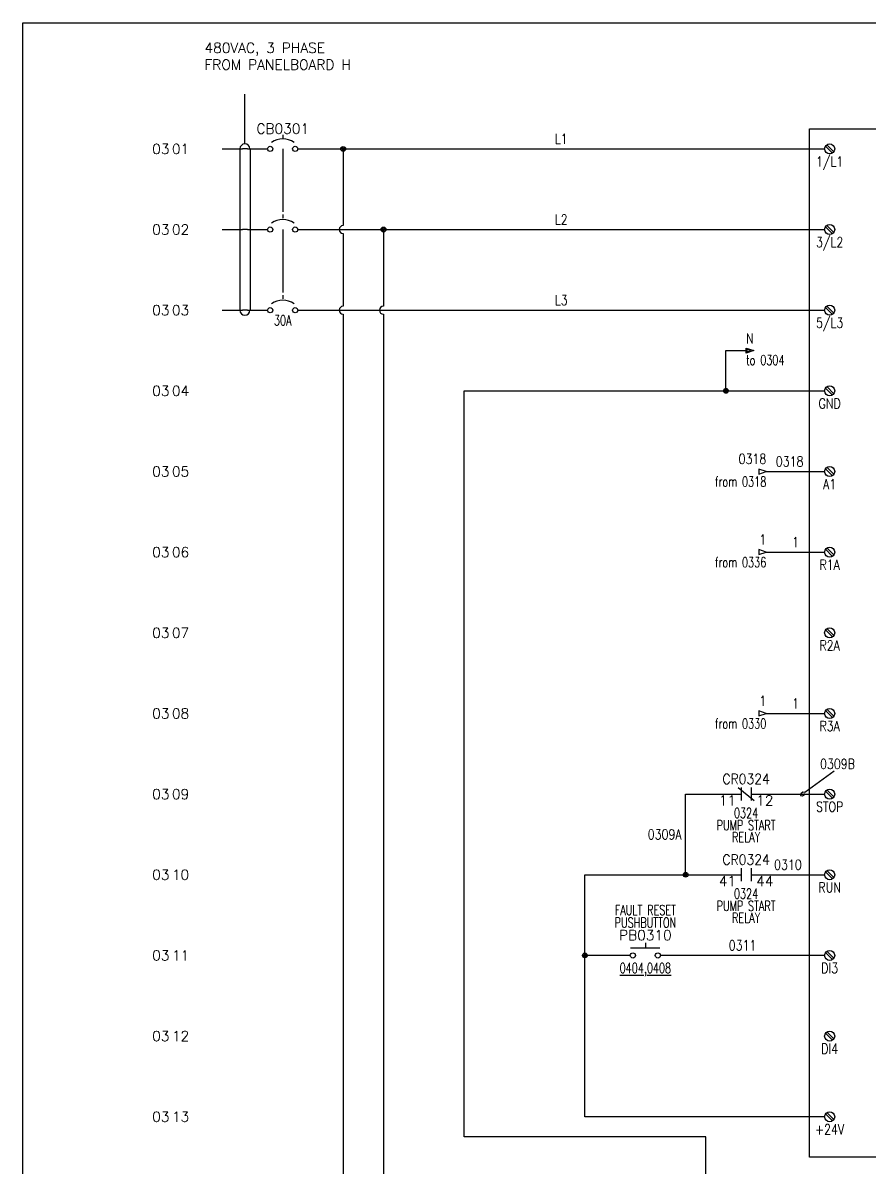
# Model space of a CAD drawing. Header units: inches. Extents: x 0 to 33.9, y 0 to 22.6.
# Drawn here: x 0.02 to 10.53, y 8.38 to 22.56 of the extents above; entities that cross this region are included whole.
import ezdxf
from ezdxf.enums import TextEntityAlignment as Align

# ---------------------------------------------------------------- set-up
doc = ezdxf.new("R2010")
doc.units = ezdxf.units.IN
doc.header["$MEASUREMENT"] = 0
doc.linetypes.add('HIDDEN2', pattern=[0.1875, 0.125, -0.0625])
for name, color, linetype in [('DESC', 150, 'Continuous'), ('DESCCHILD', 20, 'Continuous'), ('LINK', 9, 'Continuous'), ('MISC', 7, 'Continuous'), ('SYMS', 7, 'Continuous'), ('TAGS', 150, 'Continuous'), ('TERMS', 123, 'Continuous'), ('WIREFIXED', 7, 'Continuous'), ('WIRENO', 72, 'Continuous'), ('WIREREF', 52, 'Continuous'), ('WIREREF_DEST', 52, 'Continuous'), ('WIRES', 7, 'Continuous'), ('XREF', 7, 'Continuous'), ('XREFCHILD', 134, 'Continuous')]:
    doc.layers.add(name, color=color, linetype=linetype)
doc.layers.add('VIEWPORTS', color=10, linetype='Continuous', plot=False)
doc.styles.get("Standard").update_dxf_attribs({"font": 'romans.shx'})
doc.styles.add('WD', font='romans.shx')

# ---------------------------------------------------------------- blocks, each defined once
blk = doc.blocks.new('WD_MLRH6')
at = {"style": 'WD'}
blk.add_attdef('SHEET', text='', height=0.125, dxfattribs=at).set_placement((-0.656, 0), align=Align.MIDDLE_RIGHT)
blk.add_attdef('RUNGFIRST', text='', height=0.125, dxfattribs=at).set_placement((-0.625, 0), align=Align.MIDDLE_LEFT)
at = {"style": 'WD', "flags": 1}
for tag, p in [('RUNGHORV', (-0.25, -0.127)), ('RUNGINC', (-0.25, -0.163)), ('WIREMODE', (-0.25, -0.281)), ('RUNGDIST', (-0.25, -0.2)), ('RUNGCNT', (-0.25, -0.237)), ('WIRE-START', (-0.25, -0.356)), ('WIRE-GSUF', (-0.25, -0.396)), ('PH3SPACE', (-0.25, -0.437)), ('WIREFMT', (-0.25, -0.321))]:
    blk.add_attdef(tag, text='', height=0.025, dxfattribs=at).set_placement(p, align=Align.RIGHT)
blk = doc.blocks.new('HCB1')
blk.add_line((0, 0.173), (0, 0.126))
for centre in [(-0.155, 0), (0.155, 0)]:
    blk.add_circle(centre, 0.0322)
blk.add_arc((0, -0.109), 0.234, 53.1301, 126.8699)
at = {"style": 'WD', "width": 0.7}
for tag, p in [('INST', (0, 0.826)), ('LOC', (0, 0.656)), ('DESC1', (0, 0.5)), ('DESC2', (0, 0.344)), ('RATING1', (0, -0.188)), ('XREF', (0, -0.344))]:
    blk.add_attdef(tag, text='', height=0.125, dxfattribs=at).set_placement(p, align=Align.CENTER)
at = {"style": 'WD'}
blk.add_attdef('TAG1', text='', height=0.125, dxfattribs=at).set_placement((0, 0.188), align=Align.CENTER)
for tag, p in [('X2LINK', (0, 0.219)), ('X8LINK', (0, 0))]:
    blk.add_attdef(tag, p, '', height=0.01, dxfattribs=at)
for tag, p, height, flags in [('FAMILY', (0.205, 0.152), 0.01, 9), ('CONTACT', (0.205, 0.133), 0.01, 9), ('X4TERM01', (-0.188, 0), 0.0125, 1), ('X1TERM02', (0.188, 0), 0.0125, 1)]:
    blk.add_attdef(tag, p, '', height=height, dxfattribs=dict(at, flags=flags))
at = {"linetype": 'Continuous', "style": 'WD', "flags": 9}
for tag, p in [('ASSYCODE', (0.219, 0.062)), ('MFG', (0.228, 0.089)), ('CAT', (0.23, 0.108))]:
    blk.add_attdef(tag, text='', height=0.01, dxfattribs=at).set_placement(p, align=Align.CENTER)
at = {"linetype": 'Continuous', "style": 'WD', "flags": 8}
blk.add_attdef('TERM01', text='', height=0.125, dxfattribs=at).set_placement((-0.25, -0.031), align=Align.TOP_RIGHT)
blk.add_attdef('TERM02', text='', height=0.125, dxfattribs=at).set_placement((0.25, -0.031), align=Align.TOP_LEFT)
blk = doc.blocks.new('HCB2')
at = {"linetype": 'HIDDEN2'}
blk.add_line((0, 0.187), (0, 0.141), dxfattribs=at)
for centre in [(-0.155, 0), (0.155, 0)]:
    blk.add_circle(centre, 0.0322)
blk.add_arc((0, -0.109), 0.234, 53.1301, 126.8699)
at = {"style": 'WD', "width": 0.7}
for tag, p in [('INST', (0, 0.863)), ('LOC', (0, 0.693)), ('DESC1', (0, 0.537)), ('DESC2', (0, 0.38)), ('RATING1', (0, -0.188)), ('XREF', (0, -0.344))]:
    blk.add_attdef(tag, text='', height=0.125, dxfattribs=at).set_placement(p, align=Align.CENTER)
at = {"style": 'WD'}
blk.add_attdef('TAG2', text='', height=0.125, dxfattribs=at).set_placement((0, 0.224), align=Align.CENTER)
for tag, p in [('X2LINK', (0, 0.219)), ('X8LINK', (0, 0))]:
    blk.add_attdef(tag, p, '', height=0.01, dxfattribs=at)
for tag, p, height, flags in [('FAMILY', (0.054, 0.183), 0.01, 9), ('CONTACT', (0.054, 0.159), 0.01, 9), ('X4TERM01', (-0.188, 0), 0.0125, 1), ('X1TERM02', (0.188, 0), 0.0125, 1)]:
    blk.add_attdef(tag, p, '', height=height, dxfattribs=dict(at, flags=flags))
at = {"linetype": 'Continuous', "style": 'WD', "flags": 8}
blk.add_attdef('TERM01', text='', height=0.125, dxfattribs=at).set_placement((-0.25, -0.031), align=Align.TOP_RIGHT)
blk.add_attdef('TERM02', text='', height=0.125, dxfattribs=at).set_placement((0.25, -0.031), align=Align.TOP_LEFT)
blk = doc.blocks.new('WDDOT')
for radius in [0.03, 0.0187, 0.00929]:
    blk.add_circle((0, 0), radius)
blk = doc.blocks.new('HA1D3')
blk.add_lwpolyline([(-0.094, 0), (-0.094, -0.031), (0, 0), (-0.094, 0.031), (-0.094, 0)])
at = {"style": 'WD', "width": 0.8, "flags": 8}
blk.add_attdef('WIRENO', text='', height=0.125, dxfattribs=at).set_placement((0, 0.094), align=Align.RIGHT)
at = {"style": 'WD', "flags": 1}
blk.add_attdef('SIGCODE', text='', height=0.01, dxfattribs=at).set_placement((-0.02, 0.047), align=Align.RIGHT)
blk.add_attdef('X1TERM01', (0, 0), '', height=0.01, dxfattribs=at)
at = {"style": 'WD', "width": 0.7}
for tag, p in [('XREF', (0, -0.188)), ('DESC1', (0, -0.375))]:
    blk.add_attdef(tag, text='', height=0.125, dxfattribs=at).set_placement(p, align=Align.RIGHT)
blk = doc.blocks.new('HPB11')
for p, q in [((0, 0.156), (0, 0.094)), ((-0.185, 0.094), (0.18, 0.094))]:
    blk.add_line(p, q)
for centre in [(-0.155, 0), (0.155, 0)]:
    blk.add_circle(centre, 0.0322)
at = {"style": 'WD', "width": 0.7}
for tag, p in [('INST', (0, 0.826)), ('LOC', (0, 0.656)), ('DESC1', (0, 0.5)), ('DESC2', (0, 0.344)), ('XREF', (0, -0.219))]:
    blk.add_attdef(tag, text='', height=0.125, dxfattribs=at).set_placement(p, align=Align.CENTER)
at = {"style": 'WD'}
blk.add_attdef('TAG1', text='', height=0.125, dxfattribs=at).set_placement((0, 0.188), align=Align.CENTER)
for tag, p in [('X2LINK', (0, 0.219)), ('X8LINK', (0, 0))]:
    blk.add_attdef(tag, p, '', height=0.01, dxfattribs=at)
for tag, p, height, flags in [('FAMILY', (0.205, 0.152), 0.01, 9), ('CONTACT', (0.205, 0.136), 0.01, 1), ('X4TERM01', (-0.188, 0), 0.0125, 1), ('X1TERM02', (0.188, 0), 0.0125, 1)]:
    blk.add_attdef(tag, p, '', height=height, dxfattribs=dict(at, flags=flags))
at = {"linetype": 'Continuous', "style": 'WD', "flags": 9}
for tag, p in [('ASSYCODE', (0.23, 0.071)), ('MFG', (0.228, 0.089)), ('CAT', (0.23, 0.108))]:
    blk.add_attdef(tag, text='', height=0.01, dxfattribs=at).set_placement(p, align=Align.CENTER)
at = {"linetype": 'Continuous', "style": 'WD', "flags": 8}
blk.add_attdef('TERM01', text='', height=0.125, dxfattribs=at).set_placement((-0.25, -0.031), align=Align.TOP_RIGHT)
blk.add_attdef('TERM02', text='', height=0.125, dxfattribs=at).set_placement((0.25, -0.031), align=Align.TOP_LEFT)
blk = doc.blocks.new('HMS1_RVSS')
for p, q in [((-0.052, 0.035), (0.035, -0.052)), ((-0.035, 0.052), (0.052, -0.035)), ((1.948, 0.035), (2.035, -0.052)), ((1.965, 0.052), (2.052, -0.035)), ((-0.052, -0.965), (0.035, -1.052)), ((-0.035, -0.948), (0.052, -1.035)), ((1.948, -0.965), (2.035, -1.052)), ((1.965, -0.948), (2.052, -1.035)), ((-0.052, -1.965), (0.035, -2.052)), ((-0.035, -1.948), (0.052, -2.035)), ((1.948, -1.965), (2.035, -2.052)), ((1.965, -1.948), (2.052, -2.035)), ((-0.052, -2.965), (0.035, -3.052)), ((-0.035, -2.948), (0.052, -3.035)), ((-0.052, -3.965), (0.035, -4.052)), ((-0.035, -3.948), (0.052, -4.035)), ((1.948, -3.965), (2.035, -4.052)), ((1.965, -3.948), (2.052, -4.035)), ((-0.052, -4.965), (0.035, -5.052)), ((-0.035, -4.948), (0.052, -5.035)), ((1.948, -4.965), (2.035, -5.052)), ((1.965, -4.948), (2.052, -5.035)), ((-0.035, -5.948), (0.052, -6.035)), ((1.965, -5.948), (2.052, -6.035)), ((-0.052, -5.965), (0.035, -6.052)), ((1.948, -5.965), (2.035, -6.052)), ((-0.035, -6.948), (0.052, -7.035)), ((1.965, -6.948), (2.052, -7.035)), ((-0.052, -6.965), (0.035, -7.052)), ((1.948, -6.965), (2.035, -7.052)), ((-0.052, -7.965), (0.035, -8.052)), ((-0.035, -7.948), (0.052, -8.035)), ((-0.052, -8.965), (0.035, -9.052)), ((-0.035, -8.948), (0.052, -9.035)), ((-0.052, -9.965), (0.035, -10.052)), ((-0.035, -9.948), (0.052, -10.035)), ((-0.052, -10.965), (0.035, -11.052)), ((-0.035, -10.948), (0.052, -11.035)), ((-0.052, -11.965), (0.035, -12.052)), ((-0.035, -11.948), (0.052, -12.035))]:
    blk.add_line(p, q)
blk.add_lwpolyline([(-0.25, 0.25), (2.25, 0.25), (2.25, -12.5), (-0.25, -12.5)], close=True)
for centre in [(0, 0), (2, 0), (0, -1), (2, -1), (0, -2), (2, -2), (0, -3), (0, -4), (2, -4), (0, -5), (2, -5), (0, -6), (2, -6), (0, -7), (2, -7), (0, -8), (0, -9), (0, -10), (0, -11), (0, -12)]:
    blk.add_circle(centre, 0.0625)
at = {"style": 'WD'}
for tag, p, width in [('DESC1', (0.626, 0.826), 0.9), ('DESC2', (0.626, 0.669), 0.9), ('DESC3', (0.626, 0.513), 0.9), ('XREFNO', (2.609, -11.643), 0.8), ('XREFNC', (2.609, -11.799), 0.8)]:
    blk.add_attdef(tag, p, '', height=0.125, dxfattribs=dict(at, width=width))
at = {"style": 'WD', "flags": 1}
for tag, p in [('X4TERM01', (-0.062, 0)), ('X1TERM04', (2.062, 0)), ('X4TERM02', (-0.062, -1)), ('X1TERM05', (2.062, -1)), ('X4TERM03', (-0.062, -2)), ('X1TERM06', (2.062, -2)), ('X4TERM13', (-0.062, -3)), ('X4TERM07', (-0.062, -4)), ('X1TERM08', (2.062, -4)), ('X4TERM09', (-0.062, -5)), ('X1TERM11', (2.062, -5)), ('X4TERM12', (-0.062, -6)), ('X1TERM14', (2.062, -6)), ('X4TERM15', (-0.062, -7)), ('X1TERM17', (2.062, -7)), ('X4TERM18', (-0.062, -8)), ('X4TERM19', (-0.062, -9)), ('X4TERM20', (-0.062, -10)), ('X4TERM10', (-0.062, -11)), ('X4TERM21', (-0.062, -12))]:
    blk.add_attdef(tag, p, '', height=0.01, dxfattribs=at)
at = {"style": 'WD', "width": 0.8}
for tag, p in [('TERM01', (0, -0.094)), ('TERM04', (2, -0.094)), ('X4TERMDESC01', (0.301, -0.256)), ('X1TERMDESC04', (2.318, -0.256)), ('TERM02', (0, -1.094)), ('TERM05', (2, -1.094)), ('X4TERMDESC02', (0.315, -1.256)), ('X1TERMDESC05', (2.315, -1.256)), ('TERM03', (0, -2.094)), ('TERM06', (2, -2.094)), ('X4TERMDESC03', (0.315, -2.256)), ('X1TERMDESC06', (2.315, -2.256)), ('TERM13', (0, -3.094)), ('X4TERMDESC13', (0.315, -3.256)), ('TERM07', (0, -4.094)), ('TERM08', (2, -4.094)), ('X4TERMDESC07', (0.315, -4.256)), ('X1TERMDESC08', (2.315, -4.256)), ('TERM09', (0, -5.094)), ('TERM11', (2, -5.094)), ('X4TERMDESC09', (0.313, -5.256)), ('X1TERMDESC11', (2.301, -5.256)), ('TERM12', (0, -6.094)), ('TERM14', (2, -6.094)), ('X4TERMDESC12', (0.315, -6.256)), ('X1TERMDESC14', (2.318, -6.256)), ('TERM15', (0, -7.094)), ('TERM17', (2, -7.094)), ('X4TERMDESC15', (0.315, -7.256)), ('X1TERMDESC17', (2.315, -7.256)), ('TERM18', (0, -8.094)), ('X4TERMDESC18', (0.315, -8.256)), ('TERM19', (0, -9.094)), ('X4TERMDESC19', (0.313, -9.256)), ('TERM20', (0, -10.094)), ('X4TERMDESC20', (0.315, -10.256)), ('TERM10', (0, -11.094)), ('X4TERMDESC10', (0.315, -11.256)), ('TERM21', (0, -12.094)), ('X4TERMDESC21', (0.301, -12.256))]:
    blk.add_attdef(tag, text='', height=0.125, dxfattribs=at).set_placement(p, align=Align.TOP_CENTER)
at = {"style": 'WD'}
for tag, width, p in [('TAG1', 0.9, (1, -1.75)), ('INST', 0.7, (1, -2)), ('LOC', 0.7, (1, -2.25))]:
    blk.add_attdef(tag, text='', height=0.125, dxfattribs=dict(at, width=width)).set_placement(p, align=Align.CENTER)
at = {"style": 'WD', "flags": 1}
for tag, p in [('MFG', (1, -3)), ('CAT', (1, -3.25))]:
    blk.add_attdef(tag, text='', height=0.01, dxfattribs=at).set_placement(p, align=Align.MIDDLE)
at = {"style": 'WD', "flags": 9}
for tag, p in [('ASSYCODE', (1, -3.5)), ('FAMILY', (1, -3.75))]:
    blk.add_attdef(tag, text='', height=0.01, dxfattribs=at).set_placement(p, align=Align.CENTER)
at = {"style": 'WD', "width": 0.8, "flags": 8}
for tag, p in [('NO', (2.626, -12.143)), ('NC', (2.626, -12.299))]:
    blk.add_attdef(tag, p, '', height=0.125, dxfattribs=at)
blk = doc.blocks.new('WD_WNH')
at = {"linetype": 'Continuous', "style": 'WD', "width": 0.8}
blk.add_attdef('WIRENO', text='', height=0.125, dxfattribs=at).set_placement((0, 0.062), align=Align.CENTER)
at = {"style": 'WD', "flags": 1}
for tag, p in [('W01USER', (0, 0.078)), ('W02USER', (0, 0.07)), ('W03USER', (0, 0.062)), ('W04USER', (0, 0.055)), ('W05USER', (0, 0.047)), ('W06USER', (0, 0.039)), ('W07USER', (0, 0.031)), ('W08USER', (0, 0.023)), ('W09USER', (0, 0.016)), ('W10USER', (0, 0.008))]:
    blk.add_attdef(tag, text='', height=0.005, dxfattribs=at).set_placement(p, align=Align.CENTER)
blk = doc.blocks.new('HA1S1')
for points in [[(0, 0), (0, 0.031), (0.094, 0), (0, -0.031), (0, 0)], [(0.011, 0.016), (0.011, -0.016), (0.058, 0), (0.011, 0.016)]]:
    blk.add_lwpolyline(points)
at = {"style": 'WD', "width": 0.8, "flags": 8}
blk.add_attdef('WIRENO', (0, 0.087), '', height=0.125, dxfattribs=at)
at = {"style": 'WD', "flags": 1}
for tag, p in [('SIGCODE', (-0.02, 0.047)), ('X4TERM01', (0, 0))]:
    blk.add_attdef(tag, p, '', height=0.01, dxfattribs=at)
at = {"style": 'WD', "width": 0.7}
for tag, p in [('XREF', (0, -0.181)), ('DESC1', (0, -0.356))]:
    blk.add_attdef(tag, p, '', height=0.125, dxfattribs=at)
blk = doc.blocks.new('WD_WNV')
at = {"linetype": 'Continuous', "style": 'WD', "width": 0.8}
blk.add_attdef('WIRENO', text='', height=0.125, dxfattribs=at).set_placement((-0.05, 0), align=Align.MIDDLE_RIGHT)
at = {"style": 'WD', "flags": 1}
for tag, p in [('W01USER', (-0.062, 0.094)), ('W02USER', (-0.062, 0.086)), ('W03USER', (-0.062, 0.078)), ('W04USER', (-0.062, 0.07)), ('W05USER', (-0.062, 0.062)), ('W06USER', (-0.062, 0.055)), ('W07USER', (-0.062, 0.047)), ('W08USER', (-0.062, 0.039)), ('W09USER', (-0.062, 0.031)), ('W10USER', (-0.062, 0.023))]:
    blk.add_attdef(tag, text='', height=0.005, dxfattribs=at).set_placement(p, align=Align.CENTER)
blk = doc.blocks.new('HW01_1')
blk.add_line((0.031, 0), (-0.031, 0))
blk.add_arc((0, 0), 0.0625, 360, 180)
at = {"style": 'WD', "width": 0.7, "flags": 1}
for tag, p in [('INST', (0, 0.396)), ('LOC', (0, 0.227))]:
    blk.add_attdef(tag, text='', height=0.125, dxfattribs=at).set_placement(p, align=Align.CENTER)
at = {"style": 'WD', "width": 0.8}
blk.add_attdef('TAG1', text='', height=0.125, dxfattribs=at).set_placement((-0.031, 0.062), align=Align.RIGHT)
at = {"style": 'WD', "width": 0.7, "flags": 1}
for tag, p in [('X2TERMDESC02', (0.016, 0.109)), ('XREF', (0.078, -0.3)), ('DESC1', (0.078, -0.459)), ('DESC2', (0.078, -0.621))]:
    blk.add_attdef(tag, p, '', height=0.125, dxfattribs=at)
at = {"style": 'WD', "width": 0.8}
blk.add_attdef('RATING1', (0.094, 0.062), '', height=0.125, dxfattribs=at)
at = {"style": 'WD'}
for tag, p in [('X8LINKL', (-0.062, 0)), ('X8LINKR', (0.062, 0))]:
    blk.add_attdef(tag, p, '', height=0.01, dxfattribs=at)
at = {"style": 'WD', "flags": 1}
for tag, p, height in [('X4TERM01', (-0.031, 0), 0.0125), ('X2TERM02', (0, 0.062), 0.0125), ('X1TERM01', (0.031, 0), 0.0125), ('WD_NOTJUMPERED', (0.097, 0.062), 0.01)]:
    blk.add_attdef(tag, p, '', height=height, dxfattribs=at)
at = {"linetype": 'Continuous', "style": 'WD', "flags": 9}
blk.add_attdef('ASSYCODE', text='', height=0.01, dxfattribs=at).set_placement((0.029, 0.042), align=Align.CENTER)
at = {"style": 'WD', "flags": 9}
blk.add_attdef('FAMILY', text='', height=0.01, dxfattribs=at).set_placement((0.023, 0.118), align=Align.CENTER)
at = {"style": 'WD', "width": 0.8, "flags": 1}
blk.add_attdef('MFG', text='', height=0.0938, dxfattribs=at).set_placement((-0.125, -0.031), align=Align.TOP_RIGHT)
blk.add_attdef('CAT', text='', height=0.0938, dxfattribs=at).set_placement((0.031, -0.031), align=Align.TOP_LEFT)
blk = doc.blocks.new('HW02_1B')
blk.add_line((0.031, 0), (-0.031, 0))
at = {"style": 'WD', "width": 0.7, "flags": 1}
for tag, p in [('INST', (0, 0.349)), ('LOC', (0, 0.18))]:
    blk.add_attdef(tag, text='', height=0.125, dxfattribs=at).set_placement(p, align=Align.CENTER)
at = {"style": 'WD', "width": 0.8}
blk.add_attdef('TAG2', text='', height=0.125, dxfattribs=at).set_placement((-0.031, 0.031), align=Align.RIGHT)
blk.add_attdef('RATING1', (0.094, 0.031), '', height=0.125, dxfattribs=at)
at = {"style": 'WD'}
for tag, p in [('X2LINKL', (-0.062, 0.031)), ('X2LINKR', (0.062, 0.031)), ('X8LINKL', (-0.062, -0.031)), ('X8LINKR', (0.062, -0.031))]:
    blk.add_attdef(tag, p, '', height=0.01, dxfattribs=at)
at = {"style": 'WD', "flags": 1}
for tag, p in [('X4TERM01', (-0.031, 0)), ('X1TERM01', (0.031, 0))]:
    blk.add_attdef(tag, p, '', height=0.0125, dxfattribs=at)
at = {"style": 'WD', "flags": 9}
blk.add_attdef('FAMILY', text='', height=0.01, dxfattribs=at).set_placement((0.023, 0.118), align=Align.CENTER)
at = {"style": 'WD', "width": 0.7, "flags": 1}
for tag, p in [('XREF', (0.109, -0.175)), ('DESC1', (0.109, -0.334)), ('DESC2', (0.109, -0.496))]:
    blk.add_attdef(tag, p, '', height=0.125, dxfattribs=at)
blk = doc.blocks.new('HW02_1')
blk.add_line((0.031, 0), (-0.031, 0))
blk.add_arc((0, 0), 0.0625, 180, 0)
at = {"style": 'WD', "width": 0.7, "flags": 1}
for tag, p in [('INST', (0, 0.349)), ('LOC', (0, 0.18))]:
    blk.add_attdef(tag, text='', height=0.125, dxfattribs=at).set_placement(p, align=Align.CENTER)
at = {"style": 'WD', "width": 0.8}
blk.add_attdef('TAG2', text='', height=0.125, dxfattribs=at).set_placement((-0.031, 0.031), align=Align.RIGHT)
at = {"style": 'WD'}
for tag, p, width in [('RATING1', (0.094, 0.031), 0.8), ('X8TERMDESC02', (0.016, -0.204), 0.7)]:
    blk.add_attdef(tag, p, '', height=0.125, dxfattribs=dict(at, width=width))
for tag, p in [('X2LINKL', (-0.063, 0)), ('X2LINKR', (0.062, 0))]:
    blk.add_attdef(tag, p, '', height=0.01, dxfattribs=at)
at = {"style": 'WD', "flags": 1}
for tag, p, height in [('X4TERM01', (-0.031, 0), 0.0125), ('X1TERM01', (0.031, 0), 0.0125), ('X8TERM02', (0, -0.063), 0.0125), ('WD_NOTJUMPERED', (0.097, -0.063), 0.01)]:
    blk.add_attdef(tag, p, '', height=height, dxfattribs=at)
at = {"style": 'WD', "flags": 9}
blk.add_attdef('FAMILY', text='', height=0.01, dxfattribs=at).set_placement((0.023, 0.118), align=Align.CENTER)
at = {"style": 'WD', "width": 0.7, "flags": 1}
for tag, p in [('XREF', (0.016, -0.363)), ('DESC1', (0.016, -0.521)), ('DESC2', (0.016, -0.684))]:
    blk.add_attdef(tag, p, '', height=0.125, dxfattribs=at)
blk = doc.blocks.new('HCR22')
at = {"linetype": 'Continuous'}
for p, q in [((-0.1, 0.08), (0.1, -0.08)), ((-0.062, 0.08), (-0.062, -0.08)), ((0.062, 0.08), (0.062, -0.08))]:
    blk.add_line(p, q, dxfattribs=at)
at = {"style": 'WD'}
for tag, width, p in [('INST', 0.7, (0, 0.451)), ('LOC', 0.7, (0, 0.281)), ('TAG2', 0.9, (0, 0.125)), ('XREF', 0.7, (0, -0.297)), ('DESC1', 0.7, (0, -0.449)), ('DESC2', 0.7, (0, -0.597)), ('DESC3', 0.7, (0, -0.744))]:
    blk.add_attdef(tag, text='', height=0.125, dxfattribs=dict(at, width=width)).set_placement(p, align=Align.CENTER)
for tag, p, height, flags in [('X4TERM01', (-0.062, 0), 0.0125, 1), ('X1TERM02', (0.062, 0), 0.0125, 1), ('FAMILY', (0.097, 0.036), 0.01, 9), ('CONTACT', (0.097, 0.02), 0.01, 1)]:
    blk.add_attdef(tag, p, '', height=height, dxfattribs=dict(at, flags=flags))
for tag, p in [('X2LINK', (0, 0.125)), ('X8LINK', (0, -0.125))]:
    blk.add_attdef(tag, p, '', height=0.01, dxfattribs=at)
at = {"linetype": 'Continuous', "style": 'WD', "flags": 8}
blk.add_attdef('TERM01', text='', height=0.125, dxfattribs=at).set_placement((-0.125, -0.016), align=Align.TOP_RIGHT)
blk.add_attdef('TERM02', text='', height=0.125, dxfattribs=at).set_placement((0.125, -0.016), align=Align.TOP_LEFT)
blk = doc.blocks.new('HCR21')
at = {"linetype": 'Continuous'}
for p, q in [((-0.062, 0.08), (-0.062, -0.08)), ((0.062, 0.08), (0.062, -0.08))]:
    blk.add_line(p, q, dxfattribs=at)
at = {"style": 'WD'}
for tag, width, p in [('INST', 0.7, (0, 0.451)), ('LOC', 0.7, (0, 0.281)), ('TAG2', 0.9, (0, 0.125)), ('XREF', 0.7, (0, -0.297)), ('DESC1', 0.7, (0, -0.449)), ('DESC2', 0.7, (0, -0.597)), ('DESC3', 0.7, (0, -0.744))]:
    blk.add_attdef(tag, text='', height=0.125, dxfattribs=dict(at, width=width)).set_placement(p, align=Align.CENTER)
for tag, p, height, flags in [('X4TERM01', (-0.062, 0), 0.0125, 1), ('X1TERM02', (0.062, 0), 0.0125, 1), ('FAMILY', (0.097, 0.053), 0.01, 9), ('CONTACT', (0.097, 0.036), 0.01, 1)]:
    blk.add_attdef(tag, p, '', height=height, dxfattribs=dict(at, flags=flags))
for tag, p in [('X2LINK', (0, 0.125)), ('X8LINK', (0, -0.125))]:
    blk.add_attdef(tag, p, '', height=0.01, dxfattribs=at)
at = {"linetype": 'Continuous', "style": 'WD', "flags": 8}
blk.add_attdef('TERM01', text='', height=0.125, dxfattribs=at).set_placement((-0.125, -0.016), align=Align.TOP_RIGHT)
blk.add_attdef('TERM02', text='', height=0.125, dxfattribs=at).set_placement((0.125, -0.016), align=Align.TOP_LEFT)

msp = doc.modelspace()

# ---------------------------------------------------------------- linework, layer by layer
msp.add_line((2.781, 21.062), (2.781, 21.68))
at = {"layer": 'LINK'}
for points in [[(2.719, 21), (2.719, 19)], [(2.844, 21), (2.844, 19)], [(3.25, 21), (3.25, 20.219)], [(3.25, 20), (3.25, 19.219)]]:
    msp.add_lwpolyline(points, dxfattribs=at)
at = {"layer": 'VIEWPORTS'}
msp.add_lwpolyline([(0.025, 22.562), (33.888, 22.562), (33.888, 0.025), (0.025, 0.025)], close=True, dxfattribs=at)
at = {"layer": 'WIRENO'}
msp.add_lwpolyline([(10.094, 13.283), (9.727, 13.018), (9.705, 13.022), (9.679, 13.004), (9.676, 12.982), (9.698, 12.978), (9.723, 12.996), (9.725, 13.007)], dxfattribs=at)
at = {"layer": 'WIRES'}
for p, q in [((2.5, 21), (2.75, 21)), ((2.812, 21), (3.062, 21)), ((3.438, 21), (9.975, 21)), ((4, 21), (4, 20.05)), ((2.5, 20), (2.75, 20)), ((2.812, 20), (3.062, 20)), ((3.438, 20), (9.975, 20)), ((4, 19.95), (4, 19.05)), ((4.5, 20), (4.5, 19.05)), ((2.5, 19), (2.75, 19)), ((2.812, 19), (3.062, 19)), ((3.438, 19), (9.975, 19)), ((4, 18.95), (4, 7.5)), ((4.5, 18.95), (4.5, 8.25)), ((8.75, 18), (8.75, 18.5)), ((8.75, 18.5), (9, 18.5)), ((5.5, 18), (9.975, 18)), ((5.5, 8.75), (5.5, 18)), ((9.25, 17), (9.975, 17)), ((9.25, 16), (9.975, 16)), ((9.25, 14), (9.975, 14)), ((8.25, 12), (8.25, 13)), ((8.25, 13), (8.938, 13)), ((9.062, 13), (9.975, 13)), ((7, 9), (7, 12)), ((7, 12), (8.938, 12)), ((9.062, 12), (9.975, 12)), ((7.562, 11), (7, 11)), ((9.975, 11), (7.938, 11)), ((9.975, 9), (7, 9)), ((8.5, 8.75), (5.5, 8.75)), ((8.5, 7), (8.5, 8.75))]:
    msp.add_line(p, q, dxfattribs=at)
for centre in [(4, 20), (4, 19), (4.5, 19)]:
    msp.add_arc(centre, 0.05, 90, 270, dxfattribs=at)

# ---------------------------------------------------------------- block references
msp.add_blockref('WD_MLRH6', (2.5, 21)).add_auto_attribs({'RUNGFIRST': '01', 'SHEET': '03'})
at = {"layer": 'SYMS'}
ref = msp.add_blockref('HCB1', (3.25, 21), dxfattribs=at)
ref.add_attrib('TAG1', 'CB0301', dxfattribs={"layer": 'TAGS', "height": 0.125, "style": 'WD'}).set_placement((3.25, 21.188), align=Align.CENTER)
ref = msp.add_blockref('HMS1_RVSS', (10.037, 21), dxfattribs=at)
ref.add_attrib('TERM01', '1/L1', dxfattribs={"layer": 'TERMS', "height": 0.125, "style": 'WD', "width": 0.8}).set_placement((10.037, 20.906), align=Align.TOP_CENTER)
ref.add_attrib('TERM02', '3/L2', dxfattribs={"layer": 'TERMS', "height": 0.125, "style": 'WD', "width": 0.8}).set_placement((10.037, 19.906), align=Align.TOP_CENTER)
ref.add_attrib('TERM03', '5/L3', dxfattribs={"layer": 'TERMS', "height": 0.125, "style": 'WD', "width": 0.8}).set_placement((10.037, 18.906), align=Align.TOP_CENTER)
ref.add_attrib('TERM04', '2/T1', dxfattribs={"layer": 'TERMS', "height": 0.125, "style": 'WD', "width": 0.8}).set_placement((12.037, 20.906), align=Align.TOP_CENTER)
ref.add_attrib('TERM05', '4/T2', dxfattribs={"layer": 'TERMS', "height": 0.125, "style": 'WD', "width": 0.8}).set_placement((12.037, 19.906), align=Align.TOP_CENTER)
ref.add_attrib('TERM06', '6/T3', dxfattribs={"layer": 'TERMS', "height": 0.125, "style": 'WD', "width": 0.8}).set_placement((12.037, 18.906), align=Align.TOP_CENTER)
ref.add_attrib('TERM07', 'A1', dxfattribs={"layer": 'TERMS', "height": 0.125, "style": 'WD', "width": 0.8}).set_placement((10.037, 16.906), align=Align.TOP_CENTER)
ref.add_attrib('TERM08', 'A2', dxfattribs={"layer": 'TERMS', "height": 0.125, "style": 'WD', "width": 0.8}).set_placement((12.037, 16.906), align=Align.TOP_CENTER)
ref.add_attrib('TERM09', 'R1A', dxfattribs={"layer": 'TERMS', "height": 0.125, "style": 'WD', "width": 0.8}).set_placement((10.037, 15.906), align=Align.TOP_CENTER)
ref.add_attrib('TERM11', 'R1C', dxfattribs={"layer": 'TERMS', "height": 0.125, "style": 'WD', "width": 0.8}).set_placement((12.037, 15.906), align=Align.TOP_CENTER)
ref.add_attrib('TERM12', 'R2A', dxfattribs={"layer": 'TERMS', "height": 0.125, "style": 'WD', "width": 0.8}).set_placement((10.037, 14.906), align=Align.TOP_CENTER)
ref.add_attrib('TERM14', 'R2C', dxfattribs={"layer": 'TERMS', "height": 0.125, "style": 'WD', "width": 0.8}).set_placement((12.037, 14.906), align=Align.TOP_CENTER)
ref.add_attrib('TERM18', 'STOP', dxfattribs={"layer": 'TERMS', "height": 0.125, "style": 'WD', "width": 0.8}).set_placement((10.037, 12.906), align=Align.TOP_CENTER)
ref.add_attrib('TERM19', 'RUN', dxfattribs={"layer": 'TERMS', "height": 0.125, "style": 'WD', "width": 0.8}).set_placement((10.037, 11.906), align=Align.TOP_CENTER)
ref.add_attrib('TERM20', 'DI3', dxfattribs={"layer": 'TERMS', "height": 0.125, "style": 'WD', "width": 0.8}).set_placement((10.037, 10.906), align=Align.TOP_CENTER)
ref.add_attrib('TERM21', '+24V', dxfattribs={"layer": 'TERMS', "height": 0.125, "style": 'WD', "width": 0.8}).set_placement((10.037, 8.906), align=Align.TOP_CENTER)
ref.add_attrib('TAG1', 'RVSS', dxfattribs={"layer": 'TAGS', "height": 0.125, "style": 'WD', "width": 0.9}).set_placement((11.037, 19.25), align=Align.CENTER)
ref.add_attrib('TERM15', 'R3A', dxfattribs={"layer": 'TERMS', "height": 0.125, "style": 'WD', "width": 0.8}).set_placement((10.037, 13.906), align=Align.TOP_CENTER)
ref.add_attrib('TERM17', 'R3C', dxfattribs={"layer": 'TERMS', "height": 0.125, "style": 'WD', "width": 0.8}).set_placement((12.037, 13.906), align=Align.TOP_CENTER)
ref.add_attrib('TERM10', 'DI4', dxfattribs={"layer": 'TERMS', "height": 0.125, "style": 'WD', "width": 0.8}).set_placement((10.037, 9.906), align=Align.TOP_CENTER)
ref.add_attrib('TERM13', 'GND', dxfattribs={"layer": 'TERMS', "height": 0.125, "style": 'WD', "width": 0.8}).set_placement((10.037, 17.906), align=Align.TOP_CENTER)
for name, p in [('HW01_1', (2.781, 21)), ('WDDOT', (4, 21)), ('HCB2', (3.25, 20)), ('WDDOT', (4.5, 20)), ('HW02_1B', (2.781, 20)), ('HW02_1', (2.781, 19)), ('WDDOT', (8.75, 18)), ('WDDOT', (8.25, 12)), ('WDDOT', (7, 11))]:
    msp.add_blockref(name, p, dxfattribs=at)
ref = msp.add_blockref('HCB2', (3.25, 19), dxfattribs=at)
ref.add_attrib('RATING1', '30A', dxfattribs={"layer": 'MISC', "height": 0.125, "style": 'WD', "width": 0.7}).set_placement((3.25, 18.812), align=Align.CENTER)
ref = msp.add_blockref('HA1S1', (9, 18.5), dxfattribs=at)
ref.add_attrib('WIRENO', 'N', (9, 18.587), dxfattribs={"layer": 'WIREREF', "height": 0.125, "style": 'WD', "width": 0.8, "flags": 8})
ref.add_attrib('XREF', 'to 0304', (9, 18.319), dxfattribs={"layer": 'XREF', "height": 0.125, "style": 'WD', "width": 0.7})
ref = msp.add_blockref('HA1D3', (9.25, 17), dxfattribs=at)
ref.add_attrib('WIRENO', '0318', dxfattribs={"layer": 'WIREREF_DEST', "height": 0.125, "style": 'WD', "width": 0.8, "flags": 8}).set_placement((9.25, 17.094), align=Align.RIGHT)
ref.add_attrib('XREF', 'from 0318', dxfattribs={"layer": 'XREF', "height": 0.125, "style": 'WD', "width": 0.7}).set_placement((9.25, 16.812), align=Align.RIGHT)
ref = msp.add_blockref('HA1D3', (9.25, 16), dxfattribs=at)
ref.add_attrib('WIRENO', '1', dxfattribs={"layer": 'WIREREF_DEST', "height": 0.125, "style": 'WD', "width": 0.8, "flags": 8}).set_placement((9.25, 16.094), align=Align.RIGHT)
ref.add_attrib('XREF', 'from 0336', dxfattribs={"layer": 'XREF', "height": 0.125, "style": 'WD', "width": 0.7}).set_placement((9.25, 15.812), align=Align.RIGHT)
ref = msp.add_blockref('HA1D3', (9.25, 14), dxfattribs=at)
ref.add_attrib('WIRENO', '1', dxfattribs={"layer": 'WIREREF_DEST', "height": 0.125, "style": 'WD', "width": 0.8, "flags": 8}).set_placement((9.25, 14.094), align=Align.RIGHT)
ref.add_attrib('XREF', 'from 0330', dxfattribs={"layer": 'XREF', "height": 0.125, "style": 'WD', "width": 0.7}).set_placement((9.25, 13.812), align=Align.RIGHT)
ref = msp.add_blockref('HCR22', (9, 13), dxfattribs=at)
ref.add_attrib('DESC2', 'RELAY', dxfattribs={"layer": 'DESCCHILD', "height": 0.125, "style": 'WD', "width": 0.7}).set_placement((9, 12.403), align=Align.CENTER)
ref.add_attrib('DESC1', 'PUMP START', dxfattribs={"layer": 'DESCCHILD', "height": 0.125, "style": 'WD', "width": 0.7}).set_placement((9, 12.551), align=Align.CENTER)
ref.add_attrib('XREF', '0324', dxfattribs={"layer": 'XREFCHILD', "height": 0.125, "style": 'WD', "width": 0.7}).set_placement((9, 12.703), align=Align.CENTER)
ref.add_attrib('TERM02', '12', dxfattribs={"layer": 'TERMS', "linetype": 'Continuous', "height": 0.125, "style": 'WD', "flags": 8}).set_placement((9.125, 12.984), align=Align.TOP_LEFT)
ref.add_attrib('TERM01', '11', dxfattribs={"layer": 'TERMS', "linetype": 'Continuous', "height": 0.125, "style": 'WD', "flags": 8}).set_placement((8.875, 12.984), align=Align.TOP_RIGHT)
ref.add_attrib('TAG2', 'CR0324', dxfattribs={"layer": 'TAGS', "height": 0.125, "style": 'WD', "width": 0.9}).set_placement((9, 13.125), align=Align.CENTER)
ref = msp.add_blockref('HCR21', (9, 12), dxfattribs=at)
ref.add_attrib('TERM02', '44', dxfattribs={"layer": 'TERMS', "linetype": 'Continuous', "height": 0.125, "style": 'WD', "flags": 8}).set_placement((9.125, 11.984), align=Align.TOP_LEFT)
ref.add_attrib('TERM01', '41', dxfattribs={"layer": 'TERMS', "linetype": 'Continuous', "height": 0.125, "style": 'WD', "flags": 8}).set_placement((8.875, 11.984), align=Align.TOP_RIGHT)
ref.add_attrib('XREF', '0324', dxfattribs={"layer": 'XREFCHILD', "height": 0.125, "style": 'WD', "width": 0.7}).set_placement((9, 11.703), align=Align.CENTER)
ref.add_attrib('DESC2', 'RELAY', dxfattribs={"layer": 'DESCCHILD', "height": 0.125, "style": 'WD', "width": 0.7}).set_placement((9, 11.403), align=Align.CENTER)
ref.add_attrib('DESC1', 'PUMP START', dxfattribs={"layer": 'DESCCHILD', "height": 0.125, "style": 'WD', "width": 0.7}).set_placement((9, 11.551), align=Align.CENTER)
ref.add_attrib('TAG2', 'CR0324', dxfattribs={"layer": 'TAGS', "height": 0.125, "style": 'WD', "width": 0.9}).set_placement((9, 12.125), align=Align.CENTER)
ref = msp.add_blockref('HPB11', (7.75, 11), dxfattribs=at)
ref.add_attrib('XREF', '%%u0404%%u,%%u0408%%u', dxfattribs={"layer": 'XREF', "height": 0.125, "style": 'WD', "width": 0.7}).set_placement((7.75, 10.781), align=Align.CENTER)
ref.add_attrib('DESC2', 'PUSHBUTTON', dxfattribs={"layer": 'DESC', "height": 0.125, "style": 'WD', "width": 0.7}).set_placement((7.75, 11.344), align=Align.CENTER)
ref.add_attrib('DESC1', 'FAULT RESET', dxfattribs={"layer": 'DESC', "height": 0.125, "style": 'WD', "width": 0.7}).set_placement((7.75, 11.5), align=Align.CENTER)
ref.add_attrib('TAG1', 'PB0310', dxfattribs={"layer": 'TAGS', "height": 0.125, "style": 'WD'}).set_placement((7.75, 11.188), align=Align.CENTER)
at = {"layer": 'WIREFIXED'}
ref = msp.add_blockref('WD_WNH', (6.706, 21), dxfattribs=at)
ref.add_attrib('WIRENOF', 'L1', dxfattribs={"linetype": 'Continuous', "height": 0.125, "style": 'WD', "width": 0.8}).set_placement((6.706, 21.062), align=Align.CENTER)
ref = msp.add_blockref('WD_WNH', (6.706, 20), dxfattribs=at)
ref.add_attrib('WIRENOF', 'L2', dxfattribs={"linetype": 'Continuous', "height": 0.125, "style": 'WD', "width": 0.8}).set_placement((6.706, 20.062), align=Align.CENTER)
ref = msp.add_blockref('WD_WNH', (6.706, 19), dxfattribs=at)
ref.add_attrib('WIRENOF', 'L3', dxfattribs={"linetype": 'Continuous', "height": 0.125, "style": 'WD', "width": 0.8}).set_placement((6.706, 19.062), align=Align.CENTER)
at = {"layer": 'WIRENO'}
ref = msp.add_blockref('WD_WNH', (9.54, 17), dxfattribs=at)
ref.add_attrib('WIRENO', '0318', dxfattribs={"linetype": 'Continuous', "height": 0.125, "style": 'WD', "width": 0.8}).set_placement((9.54, 17.062), align=Align.CENTER)
ref = msp.add_blockref('WD_WNH', (9.613, 16), dxfattribs=at)
ref.add_attrib('WIRENO', '1', dxfattribs={"linetype": 'Continuous', "height": 0.125, "style": 'WD', "width": 0.8}).set_placement((9.613, 16.062), align=Align.CENTER)
ref = msp.add_blockref('WD_WNH', (9.613, 14), dxfattribs=at)
ref.add_attrib('WIRENO', '1', dxfattribs={"linetype": 'Continuous', "height": 0.125, "style": 'WD', "width": 0.8}).set_placement((9.613, 14.062), align=Align.CENTER)
ref = msp.add_blockref('WD_WNH', (9.701, 13), dxfattribs=at)
ref.add_attrib('WIRENO', '0309B', dxfattribs={"linetype": 'Continuous', "height": 0.125, "style": 'WD', "width": 0.8}).set_placement((10.134, 13.312), align=Align.CENTER)
ref = msp.add_blockref('WD_WNV', (8.25, 12.5), dxfattribs=at)
ref.add_attrib('WIRENO', '0309A', dxfattribs={"linetype": 'Continuous', "height": 0.125, "style": 'WD', "width": 0.8}).set_placement((8.2, 12.5), align=Align.MIDDLE_RIGHT)
ref = msp.add_blockref('WD_WNH', (9.519, 12), dxfattribs=at)
ref.add_attrib('WIRENO', '0310', dxfattribs={"linetype": 'Continuous', "height": 0.125, "style": 'WD', "width": 0.8}).set_placement((9.519, 12.062), align=Align.CENTER)
ref = msp.add_blockref('WD_WNH', (8.956, 11), dxfattribs=at)
ref.add_attrib('WIRENO', '0311', dxfattribs={"linetype": 'Continuous', "height": 0.125, "style": 'WD', "width": 0.8}).set_placement((8.956, 11.062), align=Align.CENTER)

# ---------------------------------------------------------------- texts
at = {"style": 'WD'}
for p in [(1.844, 20), (1.844, 19), (1.844, 18), (1.844, 17), (1.844, 16), (1.844, 15), (1.844, 14), (1.844, 13), (1.844, 12), (1.844, 11), (1.844, 10), (1.844, 9)]:
    msp.add_text('03', height=0.125, dxfattribs=at).set_placement(p, align=Align.MIDDLE_RIGHT)
for s, p in [('02', (1.875, 20)), ('03', (1.875, 19)), ('04', (1.875, 18)), ('05', (1.875, 17)), ('06', (1.875, 16)), ('07', (1.875, 15)), ('08', (1.875, 14)), ('09', (1.875, 13)), ('10', (1.875, 12)), ('11', (1.875, 11)), ('12', (1.875, 10)), ('13', (1.875, 9))]:
    msp.add_text(s, height=0.125, dxfattribs=at).set_placement(p, align=Align.MIDDLE_LEFT)
at = {"insert": (2.279, 22.315), "char_height": 0.125, "attachment_point": 1}
msp.add_mtext_dynamic_manual_height_columns('480VAC, 3 PHASE\\PFROM PANELBOARD H', width=8.3859, gutter_width=0.5, heights=[0], dxfattribs=at)

doc.saveas('drawing.dxf')
